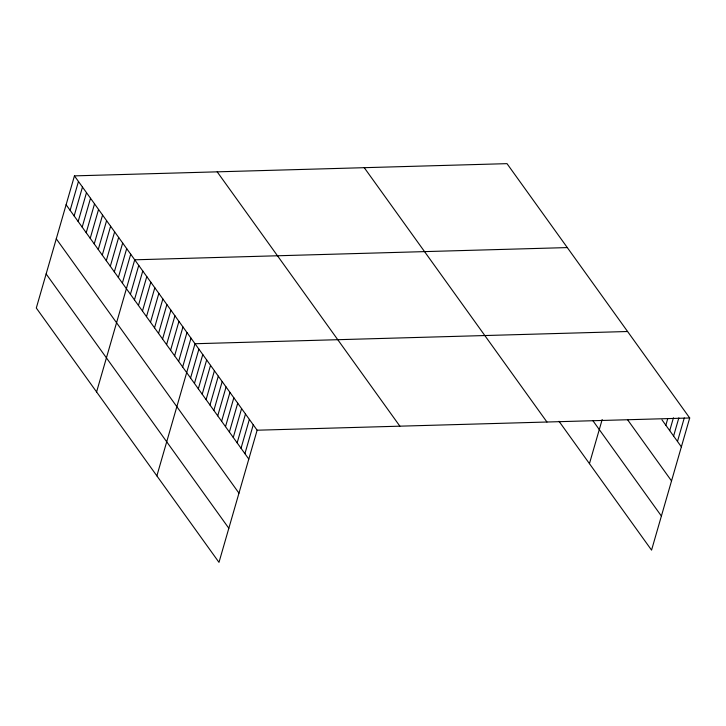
<?xml version="1.0" encoding="UTF-8"?>
<svg xmlns="http://www.w3.org/2000/svg" width="726" height="726" viewBox="0 0 726 726"><rect width="100%" height="100%" fill="white"/><g stroke="black" fill="none" stroke-linecap="round" stroke-linejoin="round"><path stroke-width="1.09" d="M74.442 175.874L36.3 308.015L218.989 562.351L257.131 430.209L74.442 175.874L507.011 163.649L689.7 417.985L651.558 550.127L559.02 421.289M70.132 210.34L78.462 181.473M74.143 215.931L82.474 187.063M78.163 221.53L86.494 192.662M82.183 227.12L90.514 198.262M86.203 232.719L94.534 203.852M90.224 238.31L98.554 209.451M94.244 243.909L102.575 215.041M98.264 249.508L106.595 220.64M102.284 255.098L110.615 226.231M106.295 260.698L114.635 231.83M110.316 266.288L118.647 237.42M114.336 271.887L122.667 243.019M118.356 277.477L126.687 248.619M122.376 283.076L130.707 254.209M96.585 391.94L134.727 259.808L567.296 247.584M130.417 294.266L138.748 265.398M134.437 299.865L142.768 270.998M138.448 305.455L146.788 276.588M142.468 311.055L150.799 282.187M146.489 316.645L154.819 287.786M150.509 322.244L158.84 293.377M154.529 327.834L162.86 298.976M158.549 333.434L166.88 304.566M162.57 339.033L170.9 310.165M166.59 344.623L174.921 315.756M170.601 350.222L178.941 321.355M174.621 355.813L182.952 326.954M178.641 361.412L186.972 332.544M182.662 367.002L190.992 338.144M156.87 475.875L195.013 343.734L627.591 331.51M190.566 378.01L198.897 349.142M194.45 383.41L202.781 354.542M198.325 388.818L206.656 359.951M202.209 394.218L210.54 365.35M206.093 399.627L214.424 370.759M209.977 405.026L218.308 376.159M213.852 410.435L222.192 381.567M217.736 415.835L226.067 386.976M221.621 421.243L229.951 392.376M225.505 426.643L233.836 397.784M229.389 432.052L237.72 403.184M233.264 437.46L241.595 408.593M237.148 442.86L245.479 413.992M241.032 448.269L249.363 419.401M244.916 453.668L253.247 424.801M589.448 463.651L602.181 419.537M665.842 425.236L667.693 418.82M669.726 430.636L673.429 417.813M673.601 436.045L678.846 417.867M677.485 441.444L684.273 417.931M257.131 430.209L689.7 417.985M661.958 419.828L681.369 446.853M627.536 419.682L671.532 480.93M592.97 420.781L661.395 516.041M364.261 167.688L546.95 422.024M217.192 171.844L399.881 426.171M66.111 204.741L248.8 459.077M56.274 238.818L238.963 493.154M46.137 273.938L228.826 528.265"/></g></svg>
